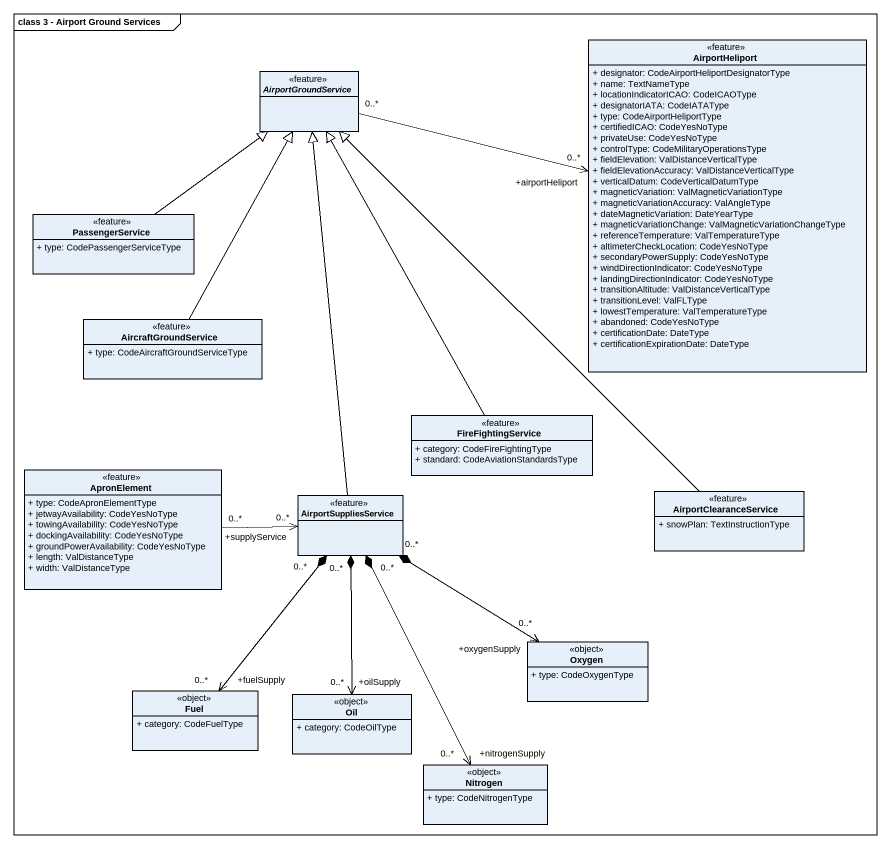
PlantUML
@startuml
mainframe class 3 - Airport Ground Services
hide circle
hide empty members
skinparam classAttributeIconSize 0
class AirportHeliport <<feature>> {
  + designator: CodeAirportHeliportDesignatorType
  + name: TextNameType
  + locationIndicatorICAO: CodeICAOType
  + designatorIATA: CodeIATAType
  + type: CodeAirportHeliportType
  + certifiedICAO: CodeYesNoType
  + privateUse: CodeYesNoType
  + controlType: CodeMilitaryOperationsType
  + fieldElevation: ValDistanceVerticalType
  + fieldElevationAccuracy: ValDistanceVerticalType
  + verticalDatum: CodeVerticalDatumType
  + magneticVariation: ValMagneticVariationType
  + magneticVariationAccuracy: ValAngleType
  + dateMagneticVariation: DateYearType
  + magneticVariationChange: ValMagneticVariationChangeType
  + referenceTemperature: ValTemperatureType
  + altimeterCheckLocation: CodeYesNoType
  + secondaryPowerSupply: CodeYesNoType
  + windDirectionIndicator: CodeYesNoType
  + landingDirectionIndicator: CodeYesNoType
  + transitionAltitude: ValDistanceVerticalType
  + transitionLevel: ValFLType
  + lowestTemperature: ValTemperatureType
  + abandoned: CodeYesNoType
  + certificationDate: DateType
  + certificationExpirationDate: DateType
}
abstract class AirportGroundService <<feature>>
class PassengerService <<feature>> {
  + type: CodePassengerServiceType
}
class AircraftGroundService <<feature>> {
  + type: CodeAircraftGroundServiceType
}
class FireFightingService <<feature>> {
  + category: CodeFireFightingType
  + standard: CodeAviationStandardsType
}
class ApronElement <<feature>> {
  + type: CodeApronElementType
  + jetwayAvailability: CodeYesNoType
  + towingAvailability: CodeYesNoType
  + dockingAvailability: CodeYesNoType
  + groundPowerAvailability: CodeYesNoType
  + length: ValDistanceType
  + width: ValDistanceType
}
class AirportSuppliesService <<feature>>
class AirportClearanceService <<feature>> {
  + snowPlan: TextInstructionType
}
class Oxygen <<object>> {
  + type: CodeOxygenType
}
class Fuel <<object>> {
  + category: CodeFuelType
}
class Oil <<object>> {
  + category: CodeOilType
}
class Nitrogen <<object>> {
  + type: CodeNitrogenType
}
AirportHeliport "+airportHeliport\n0..*" <-left- "0..*" AirportGroundService
PassengerService -up-|> AirportGroundService
AircraftGroundService -up-|> AirportGroundService
FireFightingService -up-|> AirportGroundService
ApronElement "0..*" -right-> "+supplyService\n0..*" AirportSuppliesService
AirportSuppliesService -up-|> AirportGroundService
AirportSuppliesService "0..*" *--> "+oxygenSupply\n0..*" Oxygen
AirportSuppliesService "0..*" *--> "+fuelSupply\n0..*" Fuel
AirportSuppliesService "0..*" *--> "+oilSupply\n0..*" Oil
AirportSuppliesService "0..*" *--> "+nitrogenSupply\n0..*" Nitrogen
AirportClearanceService -up-|> AirportGroundService
@enduml
